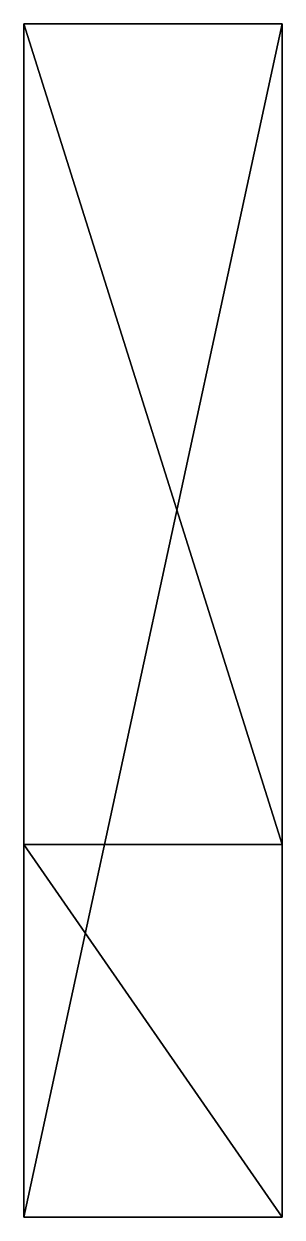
# Model space of a CAD drawing. Extents: x 0 to 350, y -60 to 0.
# Drawn here: x 0 to 13, y -60 to 0 of the extents above.
import ezdxf

# ---------------------------------------------------------------- set-up
doc = ezdxf.new("R2010")
doc.units = 0
doc.layers.add('ACESSORIO', color=252, linetype='CONTINUOUS')

msp = doc.modelspace()

# ---------------------------------------------------------------- linework, layer by layer
at = {"layer": 'ACESSORIO'}
for points in [[(0, 0, 22), (0, 0), (0, -60), (0, 0, 22)], [(0, 0, 22), (0, -60), (0, -41.2683, 22), (0, 0, 22)], [(0, -41.2683, 22), (13, -41.2683, 22), (0, 0, 22), (0, -41.2683, 22)], [(0, 0, 22), (13, -41.2683, 22), (13, 0, 22), (0, 0, 22)], [(0, 0, 22), (13, 0, 22), (0, 0), (0, 0, 22)], [(0, 0), (13, 0, 22), (13, 0), (0, 0)], [(0, 0), (13, 0), (0, -60), (0, 0)], [(0, -60), (13, 0), (13, -60), (0, -60)], [(13, 0), (13, 0, 22), (13, -41.2683, 22), (13, 0)], [(13, 0), (13, -41.2683, 22), (13, -60), (13, 0)], [(0, -60, 120), (0, -41.2683, 120), (0, -60), (0, -60, 120)], [(0, -60), (0, -41.2683, 120), (0, -41.2683, 22), (0, -60)], [(0, -41.2683, 120), (13, -41.2683, 120), (0, -41.2683, 22), (0, -41.2683, 120)], [(0, -41.2683, 22), (13, -41.2683, 120), (13, -41.2683, 22), (0, -41.2683, 22)], [(0, -60, 120), (13, -60, 120), (0, -41.2683, 120), (0, -60, 120)], [(0, -41.2683, 120), (13, -60, 120), (13, -41.2683, 120), (0, -41.2683, 120)], [(13, -41.2683, 120), (13, -60, 120), (13, -60), (13, -41.2683, 120)], [(13, -41.2683, 120), (13, -60), (13, -41.2683, 22), (13, -41.2683, 120)], [(0, -60), (13, -60), (0, -60, 120), (0, -60)], [(0, -60, 120), (13, -60), (13, -60, 120), (0, -60, 120)]]:
    msp.add_3dface(points, dxfattribs=at)

doc.saveas('drawing.dxf')
